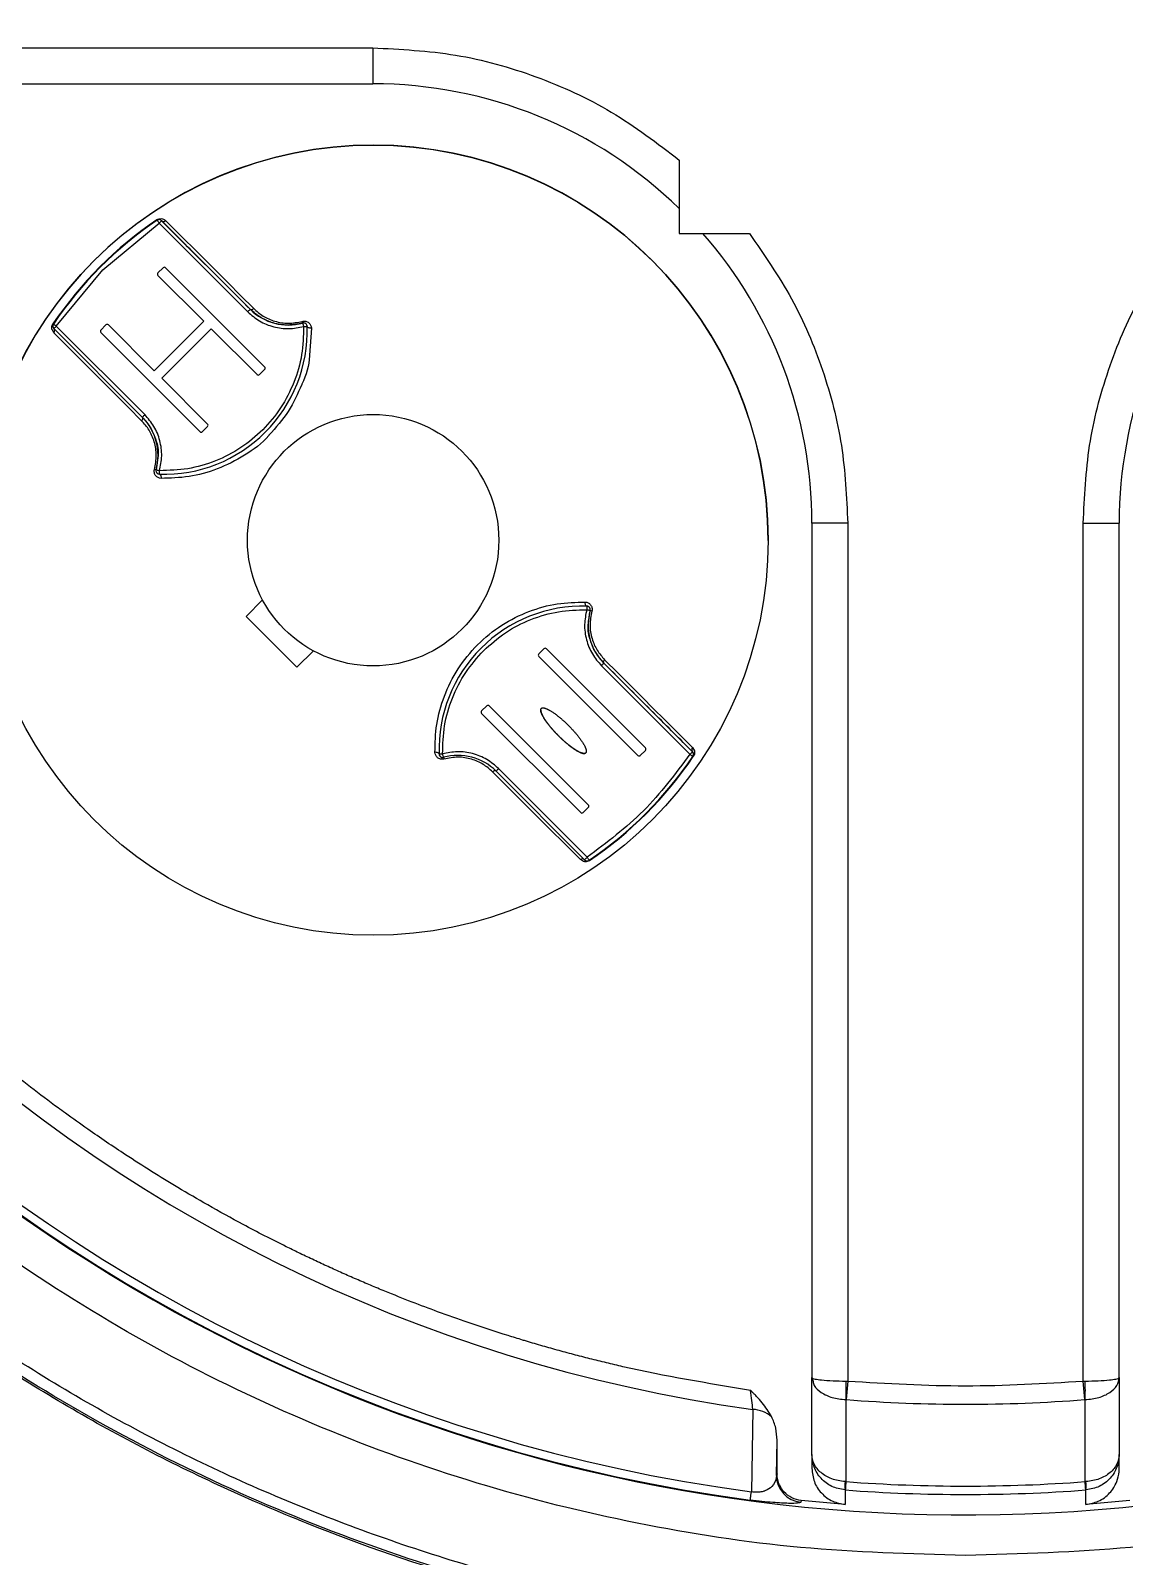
# Model space of a CAD drawing. Header units: millimetres. Extents: x 2278 to 4715, y 679 to 2402.
# Drawn here: x 2912.8 to 2973.7, y 1989.7 to 2074.6 of the extents above; entities that cross this region are included whole.
import ezdxf

# ---------------------------------------------------------------- set-up
doc = ezdxf.new("R2010")
doc.units = ezdxf.units.MM

msp = doc.modelspace()

# ---------------------------------------------------------------- linework, layer by layer
at = {"color": 7, "linetype": 'Continuous', "lineweight": 25}
for p, q in [((2881.131, 2073.681), (2931.822, 2073.681)), ((2931.822, 2073.681), (2931.822, 2071.681)), ((2881.332, 2071.681), (2931.822, 2071.681)), ((2948.904, 2067.43), (2948.904, 2063.344)), ((2916.785, 2061.327), (2919.924, 2063.916)), ((2919.812, 2064.082), (2919.798, 2064.102)), ((2919.812, 2064.082), (2919.812, 2064.082)), ((2919.924, 2063.916), (2924.857, 2058.983)), ((2920.065, 2064.057), (2924.998, 2059.125)), ((2920.065, 2064.057), (2920.065, 2064.057)), ((2948.904, 2063.344), (2952.805, 2063.344)), ((2919.861, 2061.15), (2920.144, 2061.433)), ((2920.286, 2061.433), (2925.801, 2055.917)), ((2914.196, 2058.188), (2916.785, 2061.327)), ((2922.407, 2058.463), (2919.861, 2061.009)), ((2919.861, 2061.009), (2919.861, 2061.009)), ((2922.407, 2058.463), (2919.861, 2061.009)), ((2924.998, 2059.125), (2924.998, 2059.125)), ((2914.059, 2057.811), (2913.96, 2057.989)), ((2913.996, 2058.189), (2913.996, 2058.188)), ((2914.031, 2058.3), (2914.01, 2058.314)), ((2914.031, 2058.3), (2914.031, 2058.3)), ((2918.988, 2053.114), (2914.055, 2058.047)), ((2919.129, 2053.256), (2914.196, 2058.188)), ((2916.679, 2057.968), (2916.962, 2058.251)), ((2917.104, 2058.251), (2919.649, 2055.705)), ((2919.649, 2055.705), (2922.407, 2058.463)), ((2922.831, 2058.039), (2920.073, 2055.281)), ((2922.831, 2058.039), (2920.073, 2055.281)), ((2922.407, 2058.463), (2922.407, 2058.463)), ((2925.377, 2055.493), (2922.831, 2058.039)), ((2922.831, 2058.039), (2922.831, 2058.039)), ((2925.377, 2055.493), (2922.831, 2058.039)), ((2928.404, 2058.078), (2928.304, 2056.567)), ((2922.195, 2052.311), (2916.679, 2057.827)), ((2916.679, 2057.827), (2916.679, 2057.827)), ((2922.195, 2052.311), (2916.679, 2057.827)), ((2928.179, 2057.924), (2928.179, 2057.924)), ((2925.377, 2055.493), (2925.377, 2055.493)), ((2925.801, 2055.776), (2925.518, 2055.493)), ((2925.801, 2055.776), (2925.518, 2055.493)), ((2925.518, 2055.493), (2925.518, 2055.493)), ((2925.801, 2055.776), (2925.801, 2055.776)), ((2920.073, 2055.281), (2922.619, 2052.735)), ((2920.073, 2055.281), (2920.073, 2055.281)), ((2922.195, 2052.311), (2922.195, 2052.311)), ((2922.619, 2052.594), (2922.336, 2052.311)), ((2922.619, 2052.594), (2922.336, 2052.311)), ((2922.336, 2052.311), (2922.336, 2052.311)), ((2922.619, 2052.594), (2922.619, 2052.594)), ((2919.864, 2050.99), (2919.757, 2050.19)), ((2919.749, 2050.136), (2919.749, 2050.136)), ((2919.943, 2049.936), (2919.949, 2050.136)), ((2956.286, 2047.217), (2956.286, 1999.64)), ((2958.286, 2047.217), (2958.286, 1999.44)), ((2971.408, 1999.44), (2971.408, 2047.217)), ((2973.408, 1999.64), (2973.408, 2047.217)), ((2953.847, 2046.242), (2953.847, 2046.242)), ((2924.776, 2042.023), (2925.689, 2042.936)), ((2925.689, 2042.936), (2925.689, 2042.936)), ((2924.776, 2042.023), (2927.604, 2039.194)), ((2943.75, 2042.595), (2943.744, 2042.395)), ((2943.829, 2041.541), (2943.937, 2042.341)), ((2943.944, 2042.395), (2943.944, 2042.395)), ((2941.074, 2039.937), (2941.357, 2040.22)), ((2941.499, 2040.22), (2947.014, 2034.704)), ((2928.518, 2040.108), (2927.604, 2039.194)), ((2927.604, 2039.194), (2928.518, 2040.108)), ((2928.518, 2040.108), (2928.518, 2040.108)), ((2946.59, 2034.28), (2941.074, 2039.795)), ((2941.074, 2039.795), (2941.074, 2039.795)), ((2946.59, 2034.28), (2941.074, 2039.795)), ((2944.565, 2039.275), (2949.497, 2034.343)), ((2944.706, 2039.417), (2949.639, 2034.484)), ((2944.706, 2039.417), (2944.706, 2039.417)), ((2927.604, 2039.194), (2927.604, 2039.194)), ((2937.892, 2036.755), (2938.175, 2037.038)), ((2938.317, 2037.038), (2943.832, 2031.522)), ((2943.408, 2031.098), (2937.892, 2036.613)), ((2937.892, 2036.613), (2937.892, 2036.613)), ((2943.408, 2031.098), (2937.892, 2036.613)), ((2935.514, 2034.607), (2935.514, 2034.607)), ((2946.59, 2034.28), (2946.59, 2034.28)), ((2947.014, 2034.563), (2946.731, 2034.28)), ((2947.014, 2034.563), (2946.731, 2034.28)), ((2946.731, 2034.28), (2946.731, 2034.28)), ((2947.014, 2034.563), (2947.014, 2034.563)), ((2949.635, 2034.72), (2949.741, 2034.529)), ((2949.639, 2034.484), (2949.639, 2034.484)), ((2949.683, 2034.217), (2949.663, 2034.231)), ((2949.697, 2034.342), (2949.697, 2034.342)), ((2943.628, 2028.474), (2938.696, 2033.406)), ((2943.77, 2028.615), (2938.837, 2033.548)), ((2943.408, 2031.098), (2943.408, 2031.098)), ((2943.832, 2031.381), (2943.549, 2031.098)), ((2943.832, 2031.381), (2943.549, 2031.098)), ((2943.549, 2031.098), (2943.549, 2031.098)), ((2943.832, 2031.381), (2943.832, 2031.381)), ((2943.571, 2028.379), (2943.392, 2028.477)), ((2943.882, 2028.449), (2943.895, 2028.429)), ((2956.286, 1999.64), (2956.341, 1999.594)), ((2956.286, 1999.64), (2956.353, 1999.419)), ((2956.286, 1995.361), (2956.286, 1999.64)), ((2958.179, 1999.441), (2958.286, 1999.44)), ((2958.286, 1999.44), (2958.206, 1998.411)), ((2971.408, 1999.44), (2971.516, 1999.441)), ((2971.488, 1998.411), (2971.408, 1999.44)), ((2973.408, 1999.64), (2973.408, 1995.361)), ((2953, 1997.867), (2952.919, 1993.28)), ((2958.206, 1998.411), (2958.179, 1998.412)), ((2958.179, 1998.412), (2958.184, 1993.843)), ((2971.516, 1998.412), (2971.488, 1998.411)), ((2971.51, 1993.843), (2971.516, 1998.412)), ((2954.315, 1994.19), (2954.347, 1996.154)), ((2954.347, 1994.284), (2954.347, 1996.154)), ((2956.286, 1995.361), (2956.286, 1994.575)), ((2973.408, 1994.575), (2973.408, 1995.361)), ((2958.184, 1993.843), (2958.138, 1993.845)), ((2971.556, 1993.845), (2971.51, 1993.843)), ((2955.696, 1992.791), (2955.664, 1992.7)), ((2958.139, 1992.578), (2955.696, 1992.791)), ((2958.138, 1993.379), (2958.15, 1993.379)), ((2958.138, 1993.379), (2958.139, 1992.578)), ((2971.545, 1993.379), (2971.556, 1993.379)), ((2971.555, 1992.578), (2971.556, 1993.379)), ((2973.999, 1992.791), (2971.555, 1992.578))]:
    msp.add_line(p, q, dxfattribs=at)
at = {"color": 7, "linetype": 'Continuous', "lineweight": 25, "flags": 128}
for points in [[(2919.812, 2064.082), (2919.814, 2064.078), (2919.82, 2064.069), (2919.831, 2064.054), (2919.845, 2064.033), (2919.862, 2064.008), (2919.881, 2063.979), (2919.902, 2063.948), (2919.924, 2063.916)], [(2920.065, 2064.057), (2920.063, 2064.055), (2920.055, 2064.046), (2920.041, 2064.033), (2920.024, 2064.016), (2920.002, 2063.994), (2919.978, 2063.97), (2919.951, 2063.943), (2919.924, 2063.916)], [(2920.301, 2064.054), (2920.783, 2063.571), (2921.306, 2063.049), (2921.867, 2062.488), (2922.465, 2061.889), (2923.099, 2061.256), (2923.766, 2060.589), (2924.465, 2059.89), (2925.194, 2059.161)], [(2924.998, 2059.125), (2924.995, 2059.122), (2924.987, 2059.114), (2924.974, 2059.101), (2924.957, 2059.083), (2924.935, 2059.062), (2924.911, 2059.037), (2924.884, 2059.011), (2924.857, 2058.983)], [(2924.998, 2059.125), (2925.014, 2059.113), (2925.034, 2059.106), (2925.057, 2059.103), (2925.083, 2059.106), (2925.11, 2059.113), (2925.138, 2059.125), (2925.166, 2059.141), (2925.194, 2059.161)], [(2914.031, 2058.3), (2914.034, 2058.298), (2914.043, 2058.292), (2914.059, 2058.281), (2914.079, 2058.267), (2914.104, 2058.25), (2914.133, 2058.231), (2914.164, 2058.21), (2914.196, 2058.188)], [(2914.055, 2058.047), (2914.058, 2058.05), (2914.066, 2058.058), (2914.079, 2058.071), (2914.096, 2058.088), (2914.118, 2058.11), (2914.142, 2058.134), (2914.169, 2058.161), (2914.196, 2058.188)], [(2927.923, 2058.356), (2927.924, 2058.352), (2927.927, 2058.341), (2927.932, 2058.323), (2927.938, 2058.299), (2927.946, 2058.27), (2927.956, 2058.237), (2927.966, 2058.2), (2927.976, 2058.163)], [(2927.976, 2058.163), (2928.015, 2058.164), (2928.053, 2058.165), (2928.087, 2058.166), (2928.117, 2058.167), (2928.142, 2058.168), (2928.161, 2058.168), (2928.172, 2058.169), (2928.176, 2058.169)], [(2928.404, 2058.078), (2928.362, 2058.077), (2928.32, 2058.079), (2928.281, 2058.086), (2928.246, 2058.097), (2928.217, 2058.112), (2928.195, 2058.129), (2928.181, 2058.148), (2928.176, 2058.169)], [(2918.951, 2052.919), (2918.223, 2053.647), (2917.524, 2054.346), (2916.856, 2055.013), (2916.223, 2055.647), (2915.625, 2056.245), (2915.063, 2056.807), (2914.541, 2057.329), (2914.059, 2057.811)], [(2918.988, 2053.114), (2918.999, 2053.098), (2919.007, 2053.078), (2919.009, 2053.055), (2919.007, 2053.03), (2918.999, 2053.002), (2918.987, 2052.974), (2918.971, 2052.946), (2918.951, 2052.919)], [(2918.988, 2053.114), (2918.99, 2053.117), (2918.998, 2053.125), (2919.011, 2053.138), (2919.029, 2053.156), (2919.05, 2053.177), (2919.075, 2053.202), (2919.101, 2053.228), (2919.129, 2053.256)], [(2919.757, 2050.19), (2919.76, 2050.189), (2919.771, 2050.186), (2919.789, 2050.181), (2919.813, 2050.174), (2919.842, 2050.166), (2919.876, 2050.157), (2919.912, 2050.147), (2919.949, 2050.136)], [(2919.943, 2049.936), (2919.964, 2049.931), (2919.983, 2049.917), (2920.001, 2049.895), (2920.015, 2049.866), (2920.026, 2049.831), (2920.033, 2049.792), (2920.036, 2049.75), (2920.034, 2049.708)], [(2958.286, 2047.217), (2957.896, 2047.217), (2957.521, 2047.217), (2957.175, 2047.217), (2956.872, 2047.217), (2956.623, 2047.217), (2956.438, 2047.217), (2956.325, 2047.217), (2956.286, 2047.217)], [(2971.408, 2047.217), (2971.798, 2047.217), (2972.173, 2047.217), (2972.519, 2047.217), (2972.822, 2047.217), (2973.071, 2047.217), (2973.256, 2047.217), (2973.37, 2047.217), (2973.408, 2047.217)], [(2943.75, 2042.595), (2943.73, 2042.6), (2943.71, 2042.614), (2943.693, 2042.636), (2943.679, 2042.665), (2943.668, 2042.7), (2943.661, 2042.739), (2943.658, 2042.78), (2943.659, 2042.823)], [(2927.604, 2039.194), (2927.251, 2039.547), (2926.898, 2039.901), (2926.544, 2040.255), (2926.19, 2040.609), (2925.836, 2040.963), (2925.482, 2041.316), (2925.129, 2041.67), (2924.776, 2042.023)], [(2943.937, 2042.341), (2943.933, 2042.342), (2943.922, 2042.345), (2943.904, 2042.35), (2943.88, 2042.357), (2943.851, 2042.365), (2943.818, 2042.374), (2943.782, 2042.384), (2943.744, 2042.395)], [(2944.706, 2039.417), (2944.703, 2039.414), (2944.695, 2039.406), (2944.682, 2039.393), (2944.665, 2039.375), (2944.643, 2039.354), (2944.619, 2039.329), (2944.592, 2039.303), (2944.565, 2039.275)], [(2944.706, 2039.417), (2944.694, 2039.433), (2944.687, 2039.453), (2944.684, 2039.476), (2944.687, 2039.501), (2944.694, 2039.529), (2944.706, 2039.557), (2944.722, 2039.585), (2944.742, 2039.612)], [(2944.742, 2039.612), (2945.471, 2038.884), (2946.17, 2038.185), (2946.837, 2037.517), (2947.471, 2036.884), (2948.069, 2036.286), (2948.63, 2035.724), (2949.152, 2035.202), (2949.635, 2034.72)], [(2935.517, 2034.362), (2935.512, 2034.383), (2935.499, 2034.402), (2935.477, 2034.419), (2935.448, 2034.434), (2935.413, 2034.445), (2935.373, 2034.452), (2935.332, 2034.454), (2935.289, 2034.453)], [(2935.517, 2034.362), (2935.521, 2034.362), (2935.533, 2034.363), (2935.551, 2034.363), (2935.576, 2034.364), (2935.606, 2034.365), (2935.641, 2034.366), (2935.678, 2034.367), (2935.717, 2034.368)], [(2935.771, 2034.175), (2935.77, 2034.179), (2935.767, 2034.19), (2935.762, 2034.208), (2935.755, 2034.232), (2935.747, 2034.261), (2935.738, 2034.294), (2935.728, 2034.33), (2935.717, 2034.368)], [(2949.639, 2034.484), (2949.636, 2034.481), (2949.628, 2034.473), (2949.615, 2034.46), (2949.597, 2034.443), (2949.576, 2034.421), (2949.551, 2034.397), (2949.525, 2034.37), (2949.497, 2034.343)], [(2949.497, 2034.343), (2949.529, 2034.321), (2949.561, 2034.3), (2949.589, 2034.28), (2949.614, 2034.263), (2949.635, 2034.25), (2949.65, 2034.239), (2949.66, 2034.233), (2949.663, 2034.231)], [(2938.696, 2033.406), (2938.679, 2033.418), (2938.659, 2033.425), (2938.636, 2033.428), (2938.611, 2033.425), (2938.584, 2033.418), (2938.555, 2033.406), (2938.527, 2033.39), (2938.5, 2033.37)], [(2943.392, 2028.477), (2942.91, 2028.96), (2942.388, 2029.482), (2941.827, 2030.043), (2941.228, 2030.642), (2940.595, 2031.275), (2939.927, 2031.942), (2939.229, 2032.641), (2938.5, 2033.37)], [(2938.696, 2033.406), (2938.698, 2033.409), (2938.706, 2033.417), (2938.719, 2033.43), (2938.737, 2033.448), (2938.758, 2033.469), (2938.783, 2033.494), (2938.809, 2033.52), (2938.837, 2033.548)], [(2943.628, 2028.474), (2943.631, 2028.476), (2943.639, 2028.484), (2943.652, 2028.497), (2943.67, 2028.515), (2943.691, 2028.536), (2943.715, 2028.561), (2943.742, 2028.587), (2943.77, 2028.615)], [(2943.882, 2028.449), (2943.879, 2028.453), (2943.873, 2028.462), (2943.863, 2028.477), (2943.849, 2028.498), (2943.832, 2028.523), (2943.812, 2028.552), (2943.791, 2028.583), (2943.77, 2028.615)], [(2954.347, 1994.284), (2954.329, 1994.231), (2954.315, 1994.19)], [(2958.184, 1993.843), (2958.177, 1993.744), (2958.17, 1993.656), (2958.165, 1993.579), (2958.16, 1993.514), (2958.156, 1993.461), (2958.153, 1993.42), (2958.151, 1993.393), (2958.15, 1993.379)], [(2971.545, 1993.379), (2971.544, 1993.393), (2971.542, 1993.42), (2971.539, 1993.461), (2971.535, 1993.514), (2971.53, 1993.579), (2971.524, 1993.656), (2971.517, 1993.744), (2971.51, 1993.843)], [(2952.858, 1992.819), (2952.859, 1992.833), (2952.863, 1992.86), (2952.868, 1992.901), (2952.875, 1992.953), (2952.884, 1993.019), (2952.894, 1993.095), (2952.906, 1993.183), (2952.919, 1993.28)]]:
    msp.add_lwpolyline(points, dxfattribs=at)
at = {"color": 7, "linetype": 'Continuous', "lineweight": 25}
for centre, radius in [((2931.847, 2046.266), 22), ((2931.847, 2046.265), 7)]:
    msp.add_circle(centre, radius, dxfattribs=at)
for centre, radius, start, end in [((2964.847, 2083.471), 91.48, 295.79271, 180), ((2964.847, 2083.471), 90.341, 353.64897, 186.35103), ((2964.847, 2083.471), 89.875, 353.64897, 186.35103), ((2964.847, 2083.471), 85.319, 353.33017, 186.66983), ((2964.847, 2083.471), 91.48, 180, 290.22656), ((2931.822, 2047.217), 24.464, 45.7131, 90), ((2964.847, 2083.471), 91.441, 188.79238, 262.46584), ((2964.847, 2083.471), 90.976, 188.79238, 262.46584), ((2964.847, 2083.471), 86.42, 189.2043, 262.12076), ((2931.847, 2046.266), 22, 359.93876, 179.93876), ((2931.847, 2046.266), 21.524, 124.039, 145.96101), ((2931.847, 2046.265), 21.5, 124.039, 145.96101), ((2931.847, 2046.266), 21.5, 124.039, 145.96101), ((2919.924, 2063.916), 0.2, 45, 124.039), ((2920.185, 2064.194), 0.182, 228.62275, 309.53632), ((2931.822, 2047.217), 24.464, 0, 41.23805), ((2997.872, 2047.217), 24.464, 138.76195, 180), ((2920.215, 2061.362), 0.1, 45, 135), ((2919.932, 2061.079), 0.1, 135, 225), ((2919.932, 2061.079), 0.1, 179.93876, 225), ((2927.119, 2061.246), 3, 225, 285.53097), ((2914.196, 2058.188), 0.2, 145.96101, 225), ((2913.918, 2057.927), 0.182, 320.52206, 40.08436), ((2916.75, 2057.897), 0.1, 135, 225), ((2917.033, 2058.18), 0.1, 45, 135), ((2920.179, 2057.933), 8, 268.3094, 1.69061), ((2927.242, 2058.249), 0.689, 8.91012, 16.87572), ((2927.976, 2058.163), 0.2, 45, 105.53097), ((2927.976, 2058.163), 0.2, 1.69061, 45), ((2916.75, 2057.897), 0.1, 179.93876, 225), ((2925.447, 2055.564), 0.1, 225, 315), ((2925.447, 2055.564), 0.1, 225, 315), ((2925.73, 2055.847), 0.1, 315, 45), ((2925.73, 2055.847), 0.1, 315, 359.93876), ((2916.866, 2050.993), 3, 344.46904, 45), ((2922.265, 2052.382), 0.1, 225, 315), ((2922.265, 2052.382), 0.1, 225, 315), ((2922.548, 2052.665), 0.1, 315, 45), ((2922.548, 2052.665), 0.1, 315, 359.93876), ((2919.863, 2050.87), 0.689, 253.12457, 261.08826), ((2919.949, 2050.136), 0.2, 164.46904, 225), ((2919.949, 2050.136), 0.2, 225, 268.3094), ((2943.514, 2034.598), 8, 88.3094, 181.69061), ((2943.744, 2042.395), 0.2, 45, 88.3094), ((2946.827, 2041.538), 3, 164.46904, 225), ((2943.744, 2042.395), 0.2, 344.46904, 45), ((2943.83, 2041.661), 0.688, 73.124, 81.09101), ((2941.428, 2040.149), 0.1, 45, 135), ((2941.145, 2039.866), 0.1, 135, 225), ((2941.145, 2039.866), 0.1, 179.93876, 225), ((2937.963, 2036.684), 0.1, 135, 225), ((2938.246, 2036.967), 0.1, 45, 135), ((2937.963, 2036.684), 0.1, 179.93876, 225), ((2935.717, 2034.368), 0.2, 181.69061, 225), ((2935.717, 2034.368), 0.2, 225, 285.53097), ((2936.574, 2031.285), 3, 45, 105.53097), ((2936.451, 2034.282), 0.689, 188.91062, 196.87572), ((2931.847, 2046.265), 21.5, 304.039, 325.96101), ((2931.847, 2046.266), 21.524, 304.039, 325.96101), ((2946.661, 2034.351), 0.1, 225, 315), ((2946.661, 2034.351), 0.1, 225, 315), ((2946.943, 2034.634), 0.1, 315, 45), ((2946.943, 2034.634), 0.1, 315, 359.93876), ((2949.775, 2034.604), 0.182, 140.46383, 221.37738), ((2949.497, 2034.343), 0.2, 325.96101, 45), ((2943.479, 2031.169), 0.1, 225, 315), ((2943.479, 2031.169), 0.1, 225, 315), ((2943.761, 2031.452), 0.1, 315, 45), ((2943.761, 2031.452), 0.1, 315, 359.93876), ((2943.508, 2028.337), 0.182, 49.91552, 129.47781), ((2943.77, 2028.615), 0.2, 225, 304.039), ((2979.514, 1998.927), 21.341, 178.61808, 181.38192), ((2950.181, 1998.927), 21.341, 358.61808, 1.3819), ((2952.917, 1996.097), 1.772, 50.3646, 87.29391), ((2964.847, 2083.471), 85.319, 265.53552, 274.46448), ((2955.815, 1994.192), 1.5, 180.08872, 264.21159), ((2960.847, 1993.612), 2.719, 175.08834, 184.91166), ((2964.847, 2083.471), 89.875, 265.74841, 274.25159), ((2968.847, 1993.612), 2.719, 355.08834, 4.91166), ((2964.847, 2083.471), 90.341, 265.74841, 274.25159)]:
    msp.add_arc(centre, radius, start, end, dxfattribs=at)
for points in [[(2964.847, 2167.757), (2961.884, 2167.667), (2955.959, 2167.486), (2947.17, 2166.031), (2938.577, 2163.726), (2930.276, 2160.512), (2922.359, 2156.446), (2914.914, 2151.568), (2908.024, 2145.934), (2901.765, 2139.606), (2896.207, 2132.655), (2891.411, 2125.157), (2887.431, 2117.196), (2884.312, 2108.86), (2882.084, 2100.242), (2880.792, 2091.439), (2880.368, 2082.54), (2880.877, 2076.634), (2881.131, 2073.681)], [(3048.563, 2073.681), (3048.818, 2076.634), (3049.327, 2082.54), (3048.902, 2091.439), (3047.611, 2100.242), (3045.382, 2108.86), (3042.263, 2117.196), (3038.283, 2125.157), (3033.488, 2132.655), (3027.93, 2139.606), (3021.671, 2145.934), (3014.78, 2151.568), (3007.335, 2156.446), (2999.418, 2160.512), (2991.117, 2163.726), (2982.525, 2166.031), (2973.735, 2167.486), (2967.81, 2167.667), (2964.847, 2167.757)], [(2964.847, 1989.731), (2961.78, 1989.818), (2955.644, 1989.992), (2946.53, 1991.395), (2937.592, 1993.62), (2928.917, 1996.728), (2920.587, 2000.667), (2912.684, 2005.404), (2905.283, 2010.893), (2898.456, 2017.081), (2892.268, 2023.908), (2886.78, 2031.308), (2882.042, 2039.212), (2878.104, 2047.541), (2874.996, 2056.216), (2872.771, 2065.154), (2871.368, 2074.269), (2871.194, 2080.404), (2871.107, 2083.472)], [(3058.588, 2083.472), (3058.501, 2080.404), (3058.327, 2074.269), (3056.923, 2065.154), (3054.698, 2056.216), (3051.591, 2047.541), (3047.652, 2039.212), (3042.915, 2031.308), (3037.426, 2023.908), (3031.238, 2017.081), (3024.411, 2010.893), (3017.01, 2005.404), (3009.107, 2000.667), (3000.778, 1996.728), (2992.102, 1993.62), (2983.164, 1991.395), (2974.05, 1989.992), (2967.915, 1989.818), (2964.847, 1989.731)], [(2931.822, 2073.681), (2933.37, 2073.603), (2936.466, 2073.447), (2940.958, 2072.18), (2945.207, 2070.248), (2947.672, 2068.369), (2948.904, 2067.43)], [(2954.058, 1985.798), (2950.406, 1986.322), (2943.103, 1987.37), (2932.46, 1990.49), (2922.217, 1994.698), (2912.516, 2000.053), (2903.477, 2006.458), (2895.215, 2013.839), (2887.833, 2022.101), (2881.429, 2031.14), (2876.073, 2040.841), (2871.865, 2051.084), (2868.746, 2061.727), (2867.698, 2069.03), (2867.174, 2072.682)], [(2947.515, 1986.001), (2944.221, 1986.687), (2937.632, 1988.06), (2928.08, 1991.38), (2918.897, 1995.584), (2910.194, 2000.72), (2902.057, 2006.709), (2894.573, 2013.497), (2887.817, 2021.01), (2881.863, 2029.173), (2876.764, 2037.897), (2872.6, 2047.099), (2869.32, 2056.665), (2867.975, 2063.259), (2867.303, 2066.557)], [(2924.998, 2059.125), (2924.034, 2060.089), (2922.105, 2062.018), (2920.745, 2063.377), (2920.065, 2064.057)], [(2952.805, 2063.344), (2953.632, 2062.156), (2955.286, 2059.781), (2956.976, 2055.766), (2958.082, 2051.554), (2958.218, 2048.663), (2958.286, 2047.217)], [(2971.408, 2047.217), (2971.476, 2048.663), (2971.612, 2051.554), (2972.719, 2055.766), (2974.408, 2059.781), (2976.062, 2062.156), (2976.889, 2063.344)], [(2949.639, 2034.484), (2948.959, 2035.164), (2947.599, 2036.524), (2945.67, 2038.452), (2944.706, 2039.417)], [(2949.497, 2034.343), (2948.68, 2033.251), (2947.045, 2031.067), (2944.862, 2029.432), (2943.77, 2028.615)], [(2947.819, 1986.052), (2944.905, 1986.64), (2939.078, 1987.815), (2930.583, 1990.568), (2922.354, 1994.015), (2914.483, 1998.216), (2906.983, 2003.061), (2902.39, 2006.835), (2900.093, 2008.722)], [(2958.286, 1999.44), (2960.473, 1999.312), (2964.847, 1999.056), (2969.221, 1999.312), (2971.408, 1999.44)]]:
    msp.add_open_spline(points, degree=3, dxfattribs=at)
for points, knots in [([(2952.873, 1998.927), (2950.493, 1999.318), (2947.802, 1999.759), (2944.842, 2000.458), (2943.922, 2000.685), (2943.006, 2000.922), (2942.091, 2001.17), (2941.18, 2001.427), (2940.542, 2001.615), (2939.937, 2001.798), (2938.888, 2002.12), (2937.306, 2002.638), (2935.525, 2003.27), (2933.979, 2003.853), (2932.736, 2004.348), (2931.705, 2004.776), (2930.913, 2005.114), (2930.125, 2005.46), (2929.341, 2005.814), (2928.56, 2006.176), (2928.014, 2006.436), (2927.496, 2006.686), (2926.43, 2007.207), (2924.732, 2008.08), (2922.722, 2009.188), (2920.527, 2010.469), (2918.293, 2011.87), (2916.222, 2013.271), (2914.979, 2014.156), (2913.917, 2014.931), (2912.753, 2015.807), (2911.229, 2017.007), (2909.963, 2018.053), (2908.95, 2018.919), (2908.181, 2019.593), (2907.42, 2020.277), (2906.668, 2020.969), (2905.923, 2021.67), (2905.41, 2022.166), (2904.956, 2022.609), (2903.489, 2024.059), (2901.119, 2026.573), (2898.13, 2030.123), (2895.525, 2033.554), (2893.204, 2036.956), (2890.947, 2040.622), (2888.161, 2045.703), (2885.107, 2052.547), (2882.304, 2060.883), (2881.176, 2066.625), (2880.611, 2069.497)], [0, 0, 0, 0, 0.066905, 0.07567, 0.084434, 0.093199, 0.101963, 0.110727, 0.119491, 0.120425, 0.128278, 0.149963, 0.166623, 0.180753, 0.195817, 0.203781, 0.211745, 0.219709, 0.227673, 0.235637, 0.243601, 0.24445, 0.251616, 0.276532, 0.297465, 0.315335, 0.34708, 0.370638, 0.384759, 0.389435, 0.407138, 0.425205, 0.443272, 0.452736, 0.4622, 0.471663, 0.481127, 0.490591, 0.500054, 0.500928, 0.50821, 0.557321, 0.596775, 0.636995, 0.676885, 0.711064, 0.756485, 0.837657, 0.918828, 1, 1, 1, 1]), ([(2919.798, 2064.102), (2919.812, 2064.11), (2919.839, 2064.127), (2919.899, 2064.153), (2919.999, 2064.176), (2920.161, 2064.162), (2920.245, 2064.097), (2920.301, 2064.054)], [0, 0, 0, 0, 0.057749, 0.117154, 0.251526, 0.501174, 1, 1, 1, 1]), ([(2920.065, 2064.057), (2920.041, 2064.077), (2920.002, 2064.107), (2919.928, 2064.119), (2919.873, 2064.111), (2919.839, 2064.097), (2919.823, 2064.089), (2919.816, 2064.084), (2919.812, 2064.082)], [0, 0, 0, 0, 0.500032, 0.773163, 0.911126, 0.959646, 0.980448, 1, 1, 1, 1]), ([(2924.857, 2058.983), (2925.067, 2058.802), (2925.496, 2058.433), (2926.297, 2058.118), (2927.149, 2057.999), (2927.704, 2058.109), (2927.976, 2058.163)], [0, 0, 0, 0, 0.245589, 0.5, 0.754411, 1, 1, 1, 1]), ([(2927.923, 2058.356), (2927.65, 2058.303), (2927.089, 2058.196), (2926.286, 2058.333), (2925.558, 2058.638), (2925.192, 2058.956), (2924.998, 2059.125)], [0, 0, 0, 0, 0.242664, 0.499933, 0.73499, 1, 1, 1, 1]), ([(2925.194, 2059.161), (2925.36, 2059.015), (2925.694, 2058.723), (2926.355, 2058.436), (2927.114, 2058.3), (2927.639, 2058.399), (2927.901, 2058.449)], [0, 0, 0, 0, 0.24976, 0.500155, 0.750188, 1, 1, 1, 1]), ([(2913.96, 2057.989), (2913.957, 2057.993), (2913.936, 2058.029), (2913.938, 2058.115), (2913.959, 2058.213), (2913.985, 2058.273), (2914.002, 2058.301), (2914.01, 2058.314)], [0, 0, 0, 0, 0.064166, 0.529622, 0.780974, 0.892035, 1, 1, 1, 1]), ([(2927.976, 2058.163), (2927.961, 2057.638), (2927.93, 2056.577), (2927.476, 2055.034), (2926.74, 2053.613), (2925.732, 2052.38), (2924.5, 2051.372), (2923.078, 2050.636), (2921.535, 2050.182), (2920.474, 2050.151), (2919.949, 2050.136)], [0, 0, 0, 0, 0.123694, 0.25, 0.376306, 0.5, 0.623694, 0.75, 0.876306, 1, 1, 1, 1]), ([(2927.901, 2058.449), (2927.933, 2058.455), (2927.997, 2058.469), (2928.093, 2058.457), (2928.182, 2058.427), (2928.282, 2058.362), (2928.378, 2058.248), (2928.395, 2058.135), (2928.404, 2058.078)], [0, 0, 0, 0, 0.123692, 0.250213, 0.373441, 0.501044, 0.749966, 1, 1, 1, 1]), ([(2928.176, 2058.169), (2928.175, 2058.178), (2928.173, 2058.204), (2928.158, 2058.254), (2928.123, 2058.305), (2928.071, 2058.342), (2928.022, 2058.36), (2927.971, 2058.365), (2927.938, 2058.359), (2927.923, 2058.356)], [0, 0, 0, 0, 0.085805, 0.25106, 0.500516, 0.655876, 0.788505, 0.901538, 1, 1, 1, 1]), ([(2928.304, 2056.567), (2928.303, 2056.553), (2928.268, 2056.022), (2928.129, 2055.447), (2927.871, 2054.937), (2927.867, 2054.93)], [0, 0, 0, 0, 0.026888, 0.987039, 1, 1, 1, 1]), ([(2927.867, 2054.93), (2927.642, 2054.418), (2927.194, 2053.397), (2926.426, 2052.537), (2926.043, 2052.109)], [0, 0, 0, 0, 0.501469, 1, 1, 1, 1]), ([(2919.663, 2050.211), (2919.713, 2050.473), (2919.812, 2050.999), (2919.676, 2051.757), (2919.389, 2052.418), (2919.097, 2052.752), (2918.951, 2052.919)], [0, 0, 0, 0, 0.249812, 0.499845, 0.75024, 1, 1, 1, 1]), ([(2918.988, 2053.114), (2919.157, 2052.92), (2919.478, 2052.554), (2919.766, 2051.825), (2919.905, 2051.286), (2919.865, 2050.994), (2919.864, 2050.99)], [0, 0, 0, 0, 0.348132, 0.656893, 0.994853, 1, 1, 1, 1]), ([(2919.949, 2050.136), (2920.003, 2050.408), (2920.114, 2050.963), (2919.994, 2051.815), (2919.679, 2052.617), (2919.31, 2053.045), (2919.129, 2053.256)], [0, 0, 0, 0, 0.245589, 0.5, 0.754411, 1, 1, 1, 1]), ([(2926.043, 2052.109), (2926.038, 2052.102), (2925.671, 2051.646), (2924.685, 2050.962), (2923.182, 2050.177), (2921.578, 2049.746), (2920.549, 2049.721), (2920.034, 2049.708)], [0, 0, 0, 0, 0.0036459, 0.252446, 0.5014447, 0.7503042, 1, 1, 1, 1]), ([(2920.034, 2049.708), (2919.977, 2049.717), (2919.865, 2049.734), (2919.75, 2049.829), (2919.685, 2049.929), (2919.655, 2050.018), (2919.644, 2050.114), (2919.657, 2050.179), (2919.663, 2050.211)], [0, 0, 0, 0, 0.2496018, 0.4982962, 0.6255893, 0.7486287, 0.8757219, 1, 1, 1, 1]), ([(2935.289, 2034.453), (2935.302, 2034.968), (2935.326, 2035.996), (2935.762, 2037.593), (2936.524, 2039.122), (2937.623, 2040.487), (2938.987, 2041.586), (2940.517, 2042.349), (2942.114, 2042.786), (2943.144, 2042.81), (2943.659, 2042.823)], [0, 0, 0, 0, 0.125198, 0.2499957, 0.3751716, 0.4997698, 0.6246825, 0.749695, 0.8746376, 1, 1, 1, 1]), ([(2943.659, 2042.823), (2943.716, 2042.814), (2943.829, 2042.797), (2943.943, 2042.702), (2944.008, 2042.601), (2944.038, 2042.513), (2944.05, 2042.417), (2944.037, 2042.352), (2944.03, 2042.32)], [0, 0, 0, 0, 0.249602, 0.498296, 0.625589, 0.748629, 0.875722, 1, 1, 1, 1]), ([(2937.999, 2040.114), (2938.391, 2040.463), (2939.184, 2041.169), (2940.618, 2041.892), (2942.158, 2042.35), (2943.219, 2042.38), (2943.744, 2042.395)], [0, 0, 0, 0, 0.247388, 0.5, 0.752612, 1, 1, 1, 1]), ([(2943.744, 2042.395), (2943.69, 2042.122), (2943.58, 2041.568), (2943.7, 2040.715), (2944.015, 2039.914), (2944.383, 2039.486), (2944.565, 2039.275)], [0, 0, 0, 0, 0.245589, 0.5, 0.754411, 1, 1, 1, 1]), ([(2943.937, 2042.341), (2943.94, 2042.357), (2943.947, 2042.39), (2943.941, 2042.44), (2943.923, 2042.49), (2943.886, 2042.541), (2943.836, 2042.576), (2943.786, 2042.592), (2943.759, 2042.594), (2943.75, 2042.595)], [0, 0, 0, 0, 0.098526, 0.211663, 0.344444, 0.500006, 0.749377, 0.913544, 1, 1, 1, 1]), ([(2944.03, 2042.32), (2943.981, 2042.057), (2943.882, 2041.532), (2944.017, 2040.773), (2944.304, 2040.113), (2944.596, 2039.779), (2944.742, 2039.612)], [0, 0, 0, 0, 0.249812, 0.499845, 0.75024, 1, 1, 1, 1]), ([(2944.706, 2039.417), (2944.536, 2039.611), (2944.216, 2039.977), (2943.927, 2040.706), (2943.789, 2041.245), (2943.828, 2041.537), (2943.829, 2041.541)], [0, 0, 0, 0, 0.348132, 0.656893, 0.994853, 1, 1, 1, 1]), ([(2935.717, 2034.368), (2935.732, 2034.893), (2935.763, 2035.954), (2936.22, 2037.494), (2936.943, 2038.928), (2937.649, 2039.721), (2937.999, 2040.114)], [0, 0, 0, 0, 0.247388, 0.5, 0.752612, 1, 1, 1, 1]), ([(2943.691, 2034.421), (2943.682, 2034.414), (2943.661, 2034.398), (2943.608, 2034.387), (2943.552, 2034.391), (2943.497, 2034.404), (2943.454, 2034.418), (2943.411, 2034.434), (2943.37, 2034.452), (2943.329, 2034.471), (2943.289, 2034.491), (2943.235, 2034.52), (2943.183, 2034.55), (2943.119, 2034.589), (2943.068, 2034.622), (2943.006, 2034.664), (2942.944, 2034.708), (2942.871, 2034.761), (2942.799, 2034.816), (2942.728, 2034.872), (2942.658, 2034.93), (2942.589, 2034.988), (2942.521, 2035.047), (2942.453, 2035.107), (2942.364, 2035.189), (2942.276, 2035.271), (2942.19, 2035.356), (2942.127, 2035.42), (2942.063, 2035.485), (2941.98, 2035.572), (2941.899, 2035.661), (2941.819, 2035.752), (2941.76, 2035.821), (2941.702, 2035.89), (2941.646, 2035.961), (2941.59, 2036.032), (2941.535, 2036.104), (2941.482, 2036.177), (2941.44, 2036.239), (2941.398, 2036.302), (2941.366, 2036.353), (2941.335, 2036.405), (2941.305, 2036.457), (2941.277, 2036.511), (2941.251, 2036.565), (2941.236, 2036.6), (2941.221, 2036.635), (2941.211, 2036.663), (2941.2, 2036.699), (2941.187, 2036.751), (2941.181, 2036.81), (2941.192, 2036.866), (2941.208, 2036.886), (2941.216, 2036.896)], [0, 0, 0, 0, 0.009206, 0.021042, 0.042226, 0.054406, 0.066579, 0.07875, 0.090919, 0.103087, 0.115254, 0.127421, 0.151759, 0.163926, 0.188261, 0.200427, 0.224762, 0.249095, 0.273429, 0.297762, 0.322096, 0.346429, 0.370762, 0.395095, 0.419428, 0.468097, 0.49243, 0.516763, 0.541096, 0.565429, 0.614098, 0.638431, 0.662764, 0.687097, 0.711431, 0.735764, 0.760098, 0.784431, 0.808766, 0.820932, 0.845267, 0.857434, 0.869601, 0.89394, 0.906108, 0.918276, 0.92436, 0.93653, 0.942614, 0.954789, 0.979347, 0.989891, 1, 1, 1, 1]), ([(2941.187, 2036.8), (2941.187, 2036.782), (2941.187, 2036.749), (2941.199, 2036.703), (2941.212, 2036.659), (2941.228, 2036.617), (2941.246, 2036.575), (2941.265, 2036.534), (2941.286, 2036.494), (2941.314, 2036.441), (2941.344, 2036.389), (2941.384, 2036.324), (2941.413, 2036.28), (2941.442, 2036.236), (2941.463, 2036.205), (2941.489, 2036.168), (2941.511, 2036.138), (2941.534, 2036.107), (2941.556, 2036.077), (2941.583, 2036.041), (2941.611, 2036.005), (2941.639, 2035.969), (2941.667, 2035.934), (2941.696, 2035.899), (2941.724, 2035.864), (2941.753, 2035.829), (2941.783, 2035.795), (2941.822, 2035.749), (2941.862, 2035.704), (2941.902, 2035.659), (2941.932, 2035.625), (2941.963, 2035.592), (2942.004, 2035.548), (2942.045, 2035.504), (2942.087, 2035.461), (2942.119, 2035.428), (2942.151, 2035.396), (2942.193, 2035.353), (2942.236, 2035.311), (2942.279, 2035.269), (2942.312, 2035.238), (2942.345, 2035.207), (2942.378, 2035.176), (2942.423, 2035.135), (2942.467, 2035.095), (2942.512, 2035.055), (2942.546, 2035.025), (2942.581, 2034.995), (2942.615, 2034.966), (2942.65, 2034.937), (2942.685, 2034.908), (2942.72, 2034.88), (2942.755, 2034.851), (2942.791, 2034.823), (2942.826, 2034.796), (2942.862, 2034.768), (2942.899, 2034.741), (2942.935, 2034.715), (2942.972, 2034.688), (2943.009, 2034.662), (2943.046, 2034.637), (2943.097, 2034.604), (2943.148, 2034.571), (2943.2, 2034.54), (2943.252, 2034.51), (2943.305, 2034.482), (2943.36, 2034.456), (2943.394, 2034.441), (2943.429, 2034.427), (2943.458, 2034.417), (2943.494, 2034.406), (2943.545, 2034.392), (2943.604, 2034.386), (2943.66, 2034.398), (2943.681, 2034.414), (2943.691, 2034.421)], [0, 0, 0, 0, 0.014584, 0.027115, 0.03964, 0.052161, 0.064681, 0.0772, 0.089719, 0.102237, 0.127277, 0.139795, 0.164832, 0.171091, 0.183609, 0.196126, 0.208644, 0.214902, 0.22742, 0.239937, 0.252455, 0.264972, 0.27749, 0.290007, 0.302525, 0.315042, 0.327559, 0.340077, 0.365112, 0.377629, 0.390147, 0.402664, 0.415182, 0.440217, 0.452734, 0.465252, 0.477769, 0.490286, 0.515321, 0.527839, 0.540356, 0.552874, 0.565391, 0.577908, 0.602944, 0.615461, 0.627978, 0.640496, 0.653013, 0.665531, 0.678048, 0.690566, 0.703083, 0.7156, 0.728118, 0.740635, 0.753153, 0.76567, 0.778188, 0.790705, 0.803223, 0.815741, 0.840778, 0.853296, 0.865814, 0.890855, 0.903374, 0.915893, 0.922153, 0.934674, 0.940933, 0.95346, 0.978726, 0.989579, 1, 1, 1, 1]), ([(2941.216, 2036.896), (2941.225, 2036.903), (2941.246, 2036.92), (2941.298, 2036.931), (2941.355, 2036.926), (2941.41, 2036.913), (2941.453, 2036.9), (2941.495, 2036.884), (2941.537, 2036.866), (2941.578, 2036.847), (2941.618, 2036.827), (2941.671, 2036.798), (2941.723, 2036.768), (2941.788, 2036.728), (2941.838, 2036.695), (2941.901, 2036.653), (2941.962, 2036.61), (2942.035, 2036.556), (2942.107, 2036.501), (2942.178, 2036.445), (2942.248, 2036.388), (2942.318, 2036.33), (2942.386, 2036.271), (2942.453, 2036.21), (2942.543, 2036.129), (2942.63, 2036.046), (2942.716, 2035.962), (2942.78, 2035.898), (2942.843, 2035.833), (2942.926, 2035.745), (2943.008, 2035.656), (2943.087, 2035.566), (2943.146, 2035.497), (2943.204, 2035.428), (2943.261, 2035.357), (2943.317, 2035.286), (2943.371, 2035.214), (2943.424, 2035.14), (2943.467, 2035.078), (2943.509, 2035.015), (2943.541, 2034.964), (2943.572, 2034.913), (2943.602, 2034.86), (2943.63, 2034.807), (2943.656, 2034.752), (2943.671, 2034.718), (2943.685, 2034.683), (2943.695, 2034.655), (2943.707, 2034.619), (2943.72, 2034.567), (2943.726, 2034.508), (2943.714, 2034.452), (2943.699, 2034.431), (2943.691, 2034.421)], [0, 0, 0, 0, 0.009206, 0.021042, 0.042226, 0.054406, 0.066579, 0.07875, 0.090919, 0.103087, 0.115254, 0.127421, 0.151759, 0.163926, 0.188261, 0.200427, 0.224762, 0.249095, 0.273429, 0.297762, 0.322096, 0.346429, 0.370762, 0.395095, 0.419428, 0.468097, 0.49243, 0.516763, 0.541096, 0.565429, 0.614098, 0.638431, 0.662764, 0.687097, 0.711431, 0.735764, 0.760098, 0.784431, 0.808766, 0.820932, 0.845267, 0.857434, 0.869601, 0.89394, 0.906108, 0.918276, 0.92436, 0.93653, 0.942614, 0.954789, 0.979347, 0.989891, 1, 1, 1, 1]), ([(2935.792, 2034.082), (2935.76, 2034.076), (2935.696, 2034.062), (2935.6, 2034.074), (2935.511, 2034.104), (2935.411, 2034.169), (2935.316, 2034.283), (2935.298, 2034.396), (2935.289, 2034.453)], [0, 0, 0, 0, 0.123692, 0.250213, 0.373441, 0.501044, 0.749966, 1, 1, 1, 1]), ([(2938.837, 2033.548), (2938.626, 2033.729), (2938.198, 2034.097), (2937.397, 2034.413), (2936.544, 2034.532), (2935.99, 2034.422), (2935.717, 2034.368)], [0, 0, 0, 0, 0.245589, 0.5, 0.754411, 1, 1, 1, 1]), ([(2938.5, 2033.37), (2938.333, 2033.516), (2938, 2033.808), (2937.339, 2034.095), (2936.58, 2034.231), (2936.055, 2034.132), (2935.792, 2034.082)], [0, 0, 0, 0, 0.24976, 0.500155, 0.750188, 1, 1, 1, 1]), ([(2949.663, 2034.231), (2949.665, 2034.234), (2949.67, 2034.242), (2949.679, 2034.258), (2949.693, 2034.293), (2949.7, 2034.347), (2949.688, 2034.421), (2949.658, 2034.459), (2949.639, 2034.484)], [0, 0, 0, 0, 0.019949, 0.041211, 0.090998, 0.233378, 0.500651, 1, 1, 1, 1]), ([(2949.741, 2034.529), (2949.747, 2034.485), (2949.758, 2034.419), (2949.735, 2034.318), (2949.708, 2034.258), (2949.691, 2034.23), (2949.683, 2034.217)], [0, 0, 0, 0, 0.4973705, 0.7659569, 0.8846321, 1, 1, 1, 1]), ([(2943.895, 2028.429), (2943.882, 2028.421), (2943.855, 2028.404), (2943.795, 2028.378), (2943.696, 2028.357), (2943.611, 2028.355), (2943.575, 2028.376), (2943.571, 2028.379)], [0, 0, 0, 0, 0.107574, 0.218232, 0.46854, 0.933582, 1, 1, 1, 1]), ([(2956.341, 1999.594), (2956.381, 1999.581), (2956.482, 1999.549), (2956.837, 1999.497), (2957.431, 1999.454), (2957.935, 1999.445), (2958.179, 1999.441)], [0, 0, 0, 0, 0.160391, 0.409006, 0.713334, 1, 1, 1, 1]), ([(2956.353, 1999.419), (2956.369, 1999.344), (2956.418, 1999.117), (2956.789, 1998.79), (2957.403, 1998.492), (2957.918, 1998.439), (2958.179, 1998.412)], [0, 0, 0, 0, 0.138516, 0.419018, 0.706474, 1, 1, 1, 1]), ([(2971.516, 1999.441), (2971.76, 1999.445), (2972.262, 1999.454), (2972.86, 1999.497), (2973.204, 1999.549), (2973.378, 1999.596), (2973.398, 1999.625), (2973.408, 1999.64)], [0, 0, 0, 0, 0.2420737, 0.4990881, 0.7090215, 0.8444749, 1, 1, 1, 1]), ([(2971.516, 1998.412), (2971.775, 1998.439), (2972.29, 1998.493), (2972.911, 1998.789), (2973.329, 1999.185), (2973.382, 1999.489), (2973.408, 1999.64)], [0, 0, 0, 0, 0.257797, 0.5102609, 0.7566206, 1, 1, 1, 1]), ([(2953, 1997.867), (2952.984, 1998.024), (2952.951, 1998.34), (2952.899, 1998.731), (2952.873, 1998.927)], [0, 0, 0, 0, 0.498002, 1, 1, 1, 1]), ([(2954.047, 1997.462), (2953.88, 1997.728), (2953.63, 1998.129), (2953.258, 1998.532), (2953.057, 1998.74), (2952.952, 1998.847), (2952.898, 1998.902), (2952.88, 1998.92), (2952.875, 1998.926), (2952.873, 1998.927)], [0, 0, 0, 0, 0.49931, 0.749558, 0.871896, 0.959867, 0.987646, 0.995751, 1, 1, 1, 1]), ([(2954.347, 1996.154), (2954.336, 1996.382), (2954.313, 1996.835), (2954.135, 1997.253), (2954.047, 1997.462)], [0, 0, 0, 0, 0.501105, 1, 1, 1, 1]), ([(2958.138, 1993.845), (2957.883, 1993.882), (2957.377, 1993.954), (2956.77, 1994.321), (2956.364, 1994.806), (2956.312, 1995.176), (2956.286, 1995.361)], [0, 0, 0, 0, 0.257822, 0.510246, 0.756601, 1, 1, 1, 1]), ([(2958.138, 1993.379), (2957.883, 1993.427), (2957.377, 1993.522), (2956.77, 1994.001), (2956.364, 1994.635), (2956.312, 1995.12), (2956.286, 1995.361)], [0, 0, 0, 0, 0.257822, 0.510246, 0.756601, 1, 1, 1, 1]), ([(2973.408, 1995.361), (2973.382, 1995.176), (2973.331, 1994.806), (2972.924, 1994.321), (2972.317, 1993.954), (2971.812, 1993.882), (2971.556, 1993.845)], [0, 0, 0, 0, 0.243399, 0.489754, 0.742178, 1, 1, 1, 1]), ([(2973.408, 1995.361), (2973.382, 1995.12), (2973.331, 1994.635), (2972.924, 1994.001), (2972.317, 1993.522), (2971.812, 1993.427), (2971.556, 1993.379)], [0, 0, 0, 0, 0.243399, 0.489754, 0.742178, 1, 1, 1, 1]), ([(2955.696, 1992.791), (2955.517, 1992.829), (2955.155, 1992.904), (2954.731, 1993.239), (2954.488, 1993.613), (2954.368, 1993.963), (2954.354, 1994.174), (2954.347, 1994.284)], [0, 0, 0, 0, 0.246443, 0.49945, 0.712469, 0.849556, 1, 1, 1, 1]), ([(2956.286, 1994.575), (2956.314, 1994.325), (2956.368, 1993.825), (2956.796, 1993.174), (2957.409, 1992.709), (2957.903, 1992.62), (2958.139, 1992.578)], [0, 0, 0, 0, 0.250413, 0.500189, 0.760934, 1, 1, 1, 1]), ([(2971.555, 1992.578), (2971.791, 1992.62), (2972.285, 1992.709), (2972.903, 1993.175), (2973.28, 1993.775), (2973.4, 1994.266), (2973.406, 1994.515), (2973.408, 1994.575)], [0, 0, 0, 0, 0.239019, 0.499755, 0.749419, 0.939689, 1, 1, 1, 1]), ([(2954.315, 1994.19), (2954.312, 1994.149), (2954.294, 1993.932), (2954.156, 1993.625), (2953.846, 1993.391), (2953.667, 1993.325), (2953.659, 1993.323), (2953.631, 1993.313), (2953.528, 1993.282), (2953.359, 1993.251), (2953.121, 1993.25), (2952.986, 1993.27), (2952.919, 1993.28)], [0, 0, 0, 0, 0.0938433, 0.4997809, 0.7491368, 0.7495324, 0.7524039, 0.7601218, 0.7883567, 0.8879299, 0.9439491, 1, 1, 1, 1]), ([(2955.664, 1992.7), (2955.629, 1992.679), (2955.562, 1992.639), (2955.123, 1992.629), (2954.616, 1992.647), (2954.114, 1992.681), (2953.522, 1992.736), (2953.077, 1992.791), (2952.858, 1992.819)], [0, 0, 0, 0, 0.259348, 0.499082, 0.628512, 0.7489, 0.876507, 1, 1, 1, 1])]:
    msp.add_open_spline(points, degree=3, knots=knots, dxfattribs=at)

doc.saveas('drawing.dxf')
